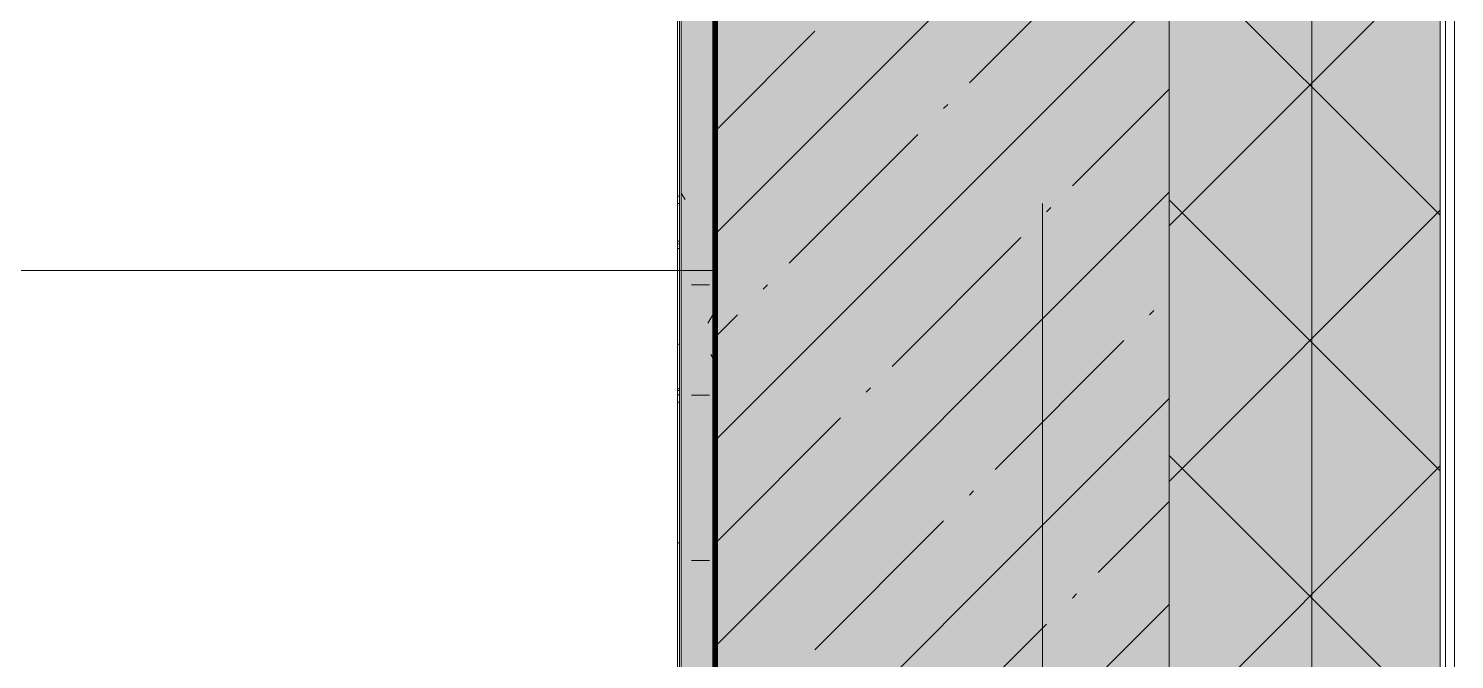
# Model space of a CAD drawing. Header units: millimetres. Extents: x -3817 to 677485, y -22715 to 103890.
# Drawn here: x 451727 to 452517, y 8814 to 9163 of the extents above; entities that cross this region are included whole.
import ezdxf

# ---------------------------------------------------------------- set-up
doc = ezdxf.new("R2010")
doc.units = ezdxf.units.MM
doc.layers.add('PDF _Геометрия', color=7, linetype='Continuous', true_color=0x1d1d1d)
doc.layers.add('PDF _Сплошная заливка', color=7, linetype='Continuous', true_color=0xffffff)

msp = doc.modelspace()

# ---------------------------------------------------------------- hatches: boundary and pattern name
at = {"layer": 'PDF _Сплошная заливка', "transparency": 33554559}
h = msp.add_hatch(color=256, dxfattribs=at)
h.paths.add_polyline_path([(452508.64, 1669), (452508.64, 9619.05), (452358.64, 9619.05), (452358.64, 1669)], flags=0)
h.paths.add_polyline_path([(452358.64, 11919.05), (452508.64, 11919.05), (452508.64, 13839), (452358.64, 13839), (452358.64, 12224.72)], flags=0)
h.paths.add_polyline_path([(452508.64, 15039), (452508.64, 23319), (452358.64, 23319), (452358.64, 15039)], flags=0)
msp.add_hatch(color=256, dxfattribs=at).paths.add_polyline_path([(452108.64, 1819), (452358.64, 1819), (452358.64, 9619.05), (452108.64, 9619.05), (452108.64, 2069)])

# ---------------------------------------------------------------- linework, layer by layer
at = {"layer": 'PDF _Геометрия', "color": 9, "lineweight": 9, "true_color": 0xc0c0c0}
for points in [[(448408.64, 2089), (448408.64, 2069), (451008.64, 2069), (451008.64, 1819), (452108.64, 1819), (452358.64, 1819), (452358.64, 9619.05), (452108.64, 9619.05), (452108.64, 9629.05), (452088.64, 9629.05), (452088.64, 2439), (451748.64, 2439), (451728.64, 2439), (451728.64, 2089)], [(452086.64, 8802.34), (452086.64, 8815.59), (452086.64, 8829.07), (452086.64, 8842.62), (452086.64, 8856.07), (452086.64, 8869.28), (452086.64, 8882.18), (452086.64, 8894.87), (452086.64, 8907.45), (452086.64, 8920.04), (452086.64, 8932.74), (452086.64, 8945.65), (452086.64, 8958.86), (452086.64, 8972.23), (452086.64, 8985.52), (452086.64, 8998.49), (452086.64, 9010.9), (452086.64, 9022.53), (452086.64, 9033.27), (452086.64, 9043.34), (452086.64, 9052.97), (452086.64, 9062.38), (452086.64, 9071.8), (452086.64, 9081.43), (452086.64, 9091.48), (452086.64, 9102.15), (452086.64, 9113.53), (452086.64, 9125.34), (452086.64, 9137.18), (452086.64, 9148.65), (452086.64, 9159.44), (452086.64, 9169.65)], [(452087.64, 9169.65), (452087.64, 9159.44), (452087.64, 9148.65), (452087.64, 9137.18), (452087.64, 9125.34), (452087.64, 9113.53), (452087.64, 9102.15), (452087.64, 9091.48), (452087.64, 9081.43), (452087.64, 9071.8), (452087.64, 9062.38), (452087.64, 9052.97), (452087.64, 9043.34), (452087.64, 9033.27), (452087.64, 9022.53), (452087.64, 9010.9), (452087.64, 8998.49), (452087.64, 8985.52), (452087.64, 8972.23), (452087.64, 8958.86), (452087.64, 8945.65), (452087.64, 8932.74), (452087.64, 8920.04), (452087.64, 8907.45), (452087.64, 8894.87), (452087.64, 8882.18), (452087.64, 8869.28), (452087.64, 8856.07), (452087.64, 8842.62), (452087.64, 8829.07), (452087.64, 8815.59), (452087.64, 8802.34)], [(452087.64, 9069.9), (452087.64, 9069.84), (452087.64, 9069.7), (452087.64, 9069.52), (452087.64, 9069.31), (452087.64, 9069.09), (452087.64, 9068.89), (452087.64, 9068.73), (452087.64, 9068.59), (452087.64, 9068.4), (452087.64, 9068.12), (452087.64, 9067.67), (452087.64, 9067.01), (452087.64, 9066.06), (452087.64, 9064.8), (452087.64, 9063.22), (452087.64, 9061.37), (452087.64, 9059.26), (452087.64, 9056.92), (452087.64, 9054.39), (452087.64, 9051.67), (452087.64, 9048.78), (452087.64, 9045.7), (452087.64, 9042.43), (452087.64, 9038.95), (452087.64, 9035.25), (452087.64, 9031.32), (452087.64, 9027.16), (452087.64, 9022.76), (452087.64, 9018.11), (452087.64, 9013.28), (452087.64, 9008.34), (452087.64, 9003.36), (452087.64, 8998.43), (452087.64, 8993.62), (452087.64, 8989.01), (452087.64, 8984.66), (452087.64, 8980.62), (452087.64, 8976.91), (452087.64, 8973.54), (452087.64, 8970.52), (452087.64, 8967.86), (452087.64, 8965.58), (452087.64, 8963.69), (452087.64, 8962.19), (452087.64, 8961.08), (452087.64, 8960.37), (452087.64, 8960.05), (452087.64, 8960.03), (452087.64, 8960.09), (452087.64, 8960.42), (452087.64, 8960.96), (452087.64, 8961.65), (452087.64, 8962.43), (452087.64, 8963.29), (452087.64, 8964.23), (452087.64, 8965.26), (452087.64, 8966.36), (452087.64, 8967.54), (452087.64, 8968.78), (452087.64, 8970.06), (452087.64, 8971.36), (452087.64, 8972.66), (452087.64, 8973.94), (452087.64, 8975.17), (452087.64, 8976.39), (452087.64, 8977.6), (452087.64, 8978.82), (452087.64, 8980.08), (452087.64, 8981.4), (452087.64, 8982.79), (452087.64, 8984.25), (452087.64, 8985.76), (452087.64, 8987.34), (452087.64, 8988.96), (452087.64, 8990.63), (452087.64, 8992.34), (452087.64, 8994.11), (452087.64, 8995.94), (452087.64, 8997.84), (452087.64, 8999.83), (452087.64, 9001.88), (452087.64, 9003.97), (452087.64, 9006.06), (452087.64, 9008.13), (452087.64, 9010.16), (452087.64, 9012.17), (452087.64, 9014.19), (452087.64, 9016.25), (452087.64, 9018.37), (452087.64, 9020.56), (452087.64, 9022.76), (452087.64, 9024.93), (452087.64, 9027.02), (452087.64, 9029.03), (452087.64, 9031.13), (452087.64, 9033.51), (452087.64, 9037.17), (452087.64, 9045.05), (452087.64, 9045.92), (452087.64, 9050.96), (452087.64, 9054.87), (452087.64, 9057.84), (452087.64, 9060.05), (452087.64, 9061.68), (452087.64, 9062.92), (452087.64, 9063.95), (452087.64, 9064.85), (452087.64, 9065.65), (452087.64, 9066.36), (452087.64, 9066.98), (452087.64, 9067.52), (452087.64, 9068), (452087.64, 9068.42), (452087.64, 9068.8), (452087.64, 9069.13), (452087.64, 9069.41), (452087.64, 9069.63), (452087.64, 9069.79), (452087.64, 9069.88), (452087.64, 9069.9), (452086.64, 9069.9), (452086.64, 9069.88), (452086.64, 9069.79), (452086.64, 9069.63), (452086.64, 9069.41), (452086.64, 9069.13), (452086.64, 9068.8), (452086.64, 9068.42), (452086.64, 9068), (452086.64, 9067.52), (452086.64, 9066.98), (452086.64, 9066.36), (452086.64, 9065.65), (452086.64, 9064.85), (452086.64, 9063.95), (452086.64, 9062.92), (452086.64, 9061.68), (452086.64, 9060.05), (452086.64, 9057.84), (452086.64, 9054.87), (452086.64, 9050.96), (452086.64, 9045.92), (452086.64, 9045.05), (452086.64, 9037.17), (452086.64, 9033.51), (452086.64, 9031.13), (452086.64, 9029.03), (452086.64, 9027.02), (452086.64, 9024.93), (452086.64, 9022.76), (452086.64, 9020.56), (452086.64, 9018.37), (452086.64, 9016.25), (452086.64, 9014.19), (452086.64, 9012.17), (452086.64, 9010.16), (452086.64, 9008.13), (452086.64, 9006.06), (452086.64, 9003.97), (452086.64, 9001.88), (452086.64, 8999.83), (452086.64, 8997.84), (452086.64, 8995.94), (452086.64, 8994.11), (452086.64, 8992.34), (452086.64, 8990.63), (452086.64, 8988.96), (452086.64, 8987.34), (452086.64, 8985.76), (452086.64, 8984.25), (452086.64, 8982.79), (452086.64, 8981.4), (452086.64, 8980.08), (452086.64, 8978.82), (452086.64, 8977.6), (452086.64, 8976.39), (452086.64, 8975.17), (452086.64, 8973.94), (452086.64, 8972.66), (452086.64, 8971.36), (452086.64, 8970.06), (452086.64, 8968.78), (452086.64, 8967.54), (452086.64, 8966.36), (452086.64, 8965.26), (452086.64, 8964.23), (452086.64, 8963.29), (452086.64, 8962.43), (452086.64, 8961.65), (452086.64, 8960.96), (452086.64, 8960.42), (452086.64, 8960.09), (452086.64, 8960.03), (452086.64, 8960.05), (452086.64, 8960.37), (452086.64, 8961.08), (452086.64, 8962.19), (452086.64, 8963.69), (452086.64, 8965.58), (452086.64, 8967.86), (452086.64, 8970.52), (452086.64, 8973.54), (452086.64, 8976.91), (452086.64, 8980.62), (452086.64, 8984.66), (452086.64, 8989.01), (452086.64, 8993.62), (452086.64, 8998.43), (452086.64, 9003.36), (452086.64, 9008.34), (452086.64, 9013.28), (452086.64, 9018.11), (452086.64, 9022.76), (452086.64, 9027.16), (452086.64, 9031.32), (452086.64, 9035.25), (452086.64, 9038.95), (452086.64, 9042.43), (452086.64, 9045.7), (452086.64, 9048.78), (452086.64, 9051.67), (452086.64, 9054.39), (452086.64, 9056.92), (452086.64, 9059.26), (452086.64, 9061.37), (452086.64, 9063.22), (452086.64, 9064.8), (452086.64, 9066.06), (452086.64, 9067.01), (452086.64, 9067.67), (452086.64, 9068.12), (452086.64, 9068.4), (452086.64, 9068.59), (452086.64, 9068.73), (452086.64, 9068.89), (452086.64, 9069.09), (452086.64, 9069.31), (452086.64, 9069.52), (452086.64, 9069.7), (452086.64, 9069.84), (452086.64, 9069.9)], [(452087.64, 9065.86), (452087.64, 9065.8), (452087.64, 9065.67), (452087.64, 9065.49), (452087.64, 9065.28), (452087.64, 9065.06), (452087.64, 9064.86), (452087.64, 9064.7), (452087.64, 9064.55), (452087.64, 9064.37), (452087.64, 9064.09), (452087.64, 9063.64), (452087.64, 9062.98), (452087.64, 9062.03), (452087.64, 9060.76), (452087.64, 9059.19), (452087.64, 9057.33), (452087.64, 9055.23), (452087.64, 9052.89), (452087.64, 9050.35), (452087.64, 9047.64), (452087.64, 9044.75), (452087.64, 9041.67), (452087.64, 9038.4), (452087.64, 9034.92), (452087.64, 9031.22), (452087.64, 9027.29), (452087.64, 9023.13), (452087.64, 9018.73), (452087.64, 9014.08), (452087.64, 9009.24), (452087.64, 9004.3), (452087.64, 8999.33), (452087.64, 8994.4), (452087.64, 8989.59), (452087.64, 8984.97), (452087.64, 8980.63), (452087.64, 8976.59), (452087.64, 8972.88), (452087.64, 8969.51), (452087.64, 8966.48), (452087.64, 8963.83), (452087.64, 8961.55), (452087.64, 8959.66), (452087.64, 8958.16), (452087.64, 8957.05), (452087.64, 8956.34), (452087.64, 8956.02), (452087.64, 8956), (452087.64, 8956.06), (452087.64, 8956.39), (452087.64, 8956.93), (452087.64, 8957.62), (452087.64, 8958.4), (452087.64, 8959.26), (452087.64, 8960.2), (452087.64, 8961.23), (452087.64, 8962.33), (452087.64, 8963.51), (452087.64, 8964.75), (452087.64, 8966.03), (452087.64, 8967.33), (452087.64, 8968.63), (452087.64, 8969.9), (452087.64, 8971.14), (452087.64, 8972.36), (452087.64, 8973.57), (452087.64, 8974.79), (452087.64, 8976.05), (452087.64, 8977.37), (452087.64, 8978.76), (452087.64, 8980.21), (452087.64, 8981.73), (452087.64, 8983.31), (452087.64, 8984.93), (452087.64, 8986.6), (452087.64, 8988.31), (452087.64, 8990.07), (452087.64, 8991.91), (452087.64, 8993.81), (452087.64, 8995.8), (452087.64, 8997.85), (452087.64, 8999.93), (452087.64, 9002.03), (452087.64, 9004.09), (452087.64, 9006.12), (452087.64, 9008.14), (452087.64, 9010.16), (452087.64, 9012.22), (452087.64, 9014.34), (452087.64, 9016.52), (452087.64, 9018.73), (452087.64, 9020.9), (452087.64, 9022.99), (452087.64, 9025), (452087.64, 9027.1), (452087.64, 9029.48), (452087.64, 9033.14), (452087.64, 9041.02), (452087.64, 9041.89), (452087.64, 9046.93), (452087.64, 9050.84), (452087.64, 9053.81), (452087.64, 9056.02), (452087.64, 9057.65), (452087.64, 9058.89), (452087.64, 9059.92), (452087.64, 9060.82), (452087.64, 9061.62), (452087.64, 9062.32), (452087.64, 9062.94), (452087.64, 9063.49), (452087.64, 9063.97), (452087.64, 9064.39), (452087.64, 9064.77), (452087.64, 9065.1), (452087.64, 9065.38), (452087.64, 9065.6), (452087.64, 9065.76), (452087.64, 9065.85), (452087.64, 9065.87), (452086.64, 9065.87), (452086.64, 9065.85), (452086.64, 9065.76), (452086.64, 9065.6), (452086.64, 9065.38), (452086.64, 9065.1), (452086.64, 9064.77), (452086.64, 9064.39), (452086.64, 9063.97), (452086.64, 9063.49), (452086.64, 9062.94), (452086.64, 9062.32), (452086.64, 9061.62), (452086.64, 9060.82), (452086.64, 9059.92), (452086.64, 9058.89), (452086.64, 9057.65), (452086.64, 9056.02), (452086.64, 9053.81), (452086.64, 9050.84), (452086.64, 9046.93), (452086.64, 9041.89), (452086.64, 9041.02), (452086.64, 9033.14), (452086.64, 9029.48), (452086.64, 9027.1), (452086.64, 9025), (452086.64, 9022.99), (452086.64, 9020.9), (452086.64, 9018.73), (452086.64, 9016.52), (452086.64, 9014.34), (452086.64, 9012.22), (452086.64, 9010.16), (452086.64, 9008.14), (452086.64, 9006.12), (452086.64, 9004.09), (452086.64, 9002.03), (452086.64, 8999.93), (452086.64, 8997.85), (452086.64, 8995.8), (452086.64, 8993.81), (452086.64, 8991.91), (452086.64, 8990.07), (452086.64, 8988.31), (452086.64, 8986.6), (452086.64, 8984.93), (452086.64, 8983.31), (452086.64, 8981.73), (452086.64, 8980.21), (452086.64, 8978.76), (452086.64, 8977.37), (452086.64, 8976.05), (452086.64, 8974.79), (452086.64, 8973.57), (452086.64, 8972.36), (452086.64, 8971.14), (452086.64, 8969.9), (452086.64, 8968.63), (452086.64, 8967.33), (452086.64, 8966.03), (452086.64, 8964.75), (452086.64, 8963.51), (452086.64, 8962.33), (452086.64, 8961.23), (452086.64, 8960.2), (452086.64, 8959.26), (452086.64, 8958.4), (452086.64, 8957.62), (452086.64, 8956.93), (452086.64, 8956.39), (452086.64, 8956.06), (452086.64, 8956), (452086.64, 8956.02), (452086.64, 8956.34), (452086.64, 8957.05), (452086.64, 8958.16), (452086.64, 8959.66), (452086.64, 8961.55), (452086.64, 8963.83), (452086.64, 8966.48), (452086.64, 8969.51), (452086.64, 8972.88), (452086.64, 8976.59), (452086.64, 8980.63), (452086.64, 8984.97), (452086.64, 8989.59), (452086.64, 8994.4), (452086.64, 8999.33), (452086.64, 9004.3), (452086.64, 9009.24), (452086.64, 9014.08), (452086.64, 9018.73), (452086.64, 9023.13), (452086.64, 9027.29), (452086.64, 9031.22), (452086.64, 9034.92), (452086.64, 9038.4), (452086.64, 9041.67), (452086.64, 9044.75), (452086.64, 9047.64), (452086.64, 9050.35), (452086.64, 9052.89), (452086.64, 9055.23), (452086.64, 9057.33), (452086.64, 9059.19), (452086.64, 9060.76), (452086.64, 9062.03), (452086.64, 9062.98), (452086.64, 9063.64), (452086.64, 9064.09), (452086.64, 9064.37), (452086.64, 9064.55), (452086.64, 9064.7), (452086.64, 9064.86), (452086.64, 9065.06), (452086.64, 9065.28), (452086.64, 9065.49), (452086.64, 9065.67), (452086.64, 9065.8), (452086.64, 9065.86)], [(452086.64, 9045.05), (452087.64, 9045.05)], [(452087.64, 9041.02), (452086.64, 9041.02)], [(452087.64, 8988.12), (452087.64, 8988.06), (452087.64, 8987.93), (452087.64, 8987.74), (452087.64, 8987.53), (452087.64, 8987.32), (452087.64, 8987.11), (452087.64, 8986.95), (452087.64, 8986.81), (452087.64, 8986.62), (452087.64, 8986.34), (452087.64, 8985.9), (452087.64, 8985.23), (452087.64, 8984.28), (452087.64, 8983.02), (452087.64, 8981.44), (452087.64, 8979.59), (452087.64, 8977.48), (452087.64, 8975.14), (452087.64, 8972.61), (452087.64, 8969.89), (452087.64, 8967), (452087.64, 8963.93), (452087.64, 8960.65), (452087.64, 8957.17), (452087.64, 8953.47), (452087.64, 8949.55), (452087.64, 8945.39), (452087.64, 8940.98), (452087.64, 8936.33), (452087.64, 8931.5), (452087.64, 8926.56), (452087.64, 8921.58), (452087.64, 8916.65), (452087.64, 8911.84), (452087.64, 8907.23), (452087.64, 8902.88), (452087.64, 8898.84), (452087.64, 8895.13), (452087.64, 8891.76), (452087.64, 8888.74), (452087.64, 8886.08), (452087.64, 8883.8), (452087.64, 8881.91), (452087.64, 8880.41), (452087.64, 8879.3), (452087.64, 8878.59), (452087.64, 8878.27), (452087.64, 8878.25), (452087.64, 8878.31), (452087.64, 8878.64), (452087.64, 8879.18), (452087.64, 8879.87), (452087.64, 8880.65), (452087.64, 8881.51), (452087.64, 8882.46), (452087.64, 8883.48), (452087.64, 8884.59), (452087.64, 8885.77), (452087.64, 8887.01), (452087.64, 8888.29), (452087.64, 8889.58), (452087.64, 8890.88), (452087.64, 8892.16), (452087.64, 8893.4), (452087.64, 8894.61), (452087.64, 8895.82), (452087.64, 8897.04), (452087.64, 8898.3), (452087.64, 8899.62), (452087.64, 8901.01), (452087.64, 8902.47), (452087.64, 8903.99), (452087.64, 8905.56), (452087.64, 8907.18), (452087.64, 8908.85), (452087.64, 8910.56), (452087.64, 8912.33), (452087.64, 8914.16), (452087.64, 8916.06), (452087.64, 8918.05), (452087.64, 8920.1), (452087.64, 8922.19), (452087.64, 8924.28), (452087.64, 8926.35), (452087.64, 8928.38), (452087.64, 8930.39), (452087.64, 8932.41), (452087.64, 8934.47), (452087.64, 8936.59), (452087.64, 8938.78), (452087.64, 8940.98), (452087.64, 8943.15), (452087.64, 8945.24), (452087.64, 8947.25), (452087.64, 8949.35), (452087.64, 8951.73), (452087.64, 8955.39), (452087.64, 8963.27), (452087.64, 8964.14), (452087.64, 8969.18), (452087.64, 8973.09), (452087.64, 8976.06), (452087.64, 8978.27), (452087.64, 8979.9), (452087.64, 8981.14), (452087.64, 8982.17), (452087.64, 8983.08), (452087.64, 8983.87), (452087.64, 8984.58), (452087.64, 8985.2), (452087.64, 8985.74), (452087.64, 8986.22), (452087.64, 8986.64), (452087.64, 8987.02), (452087.64, 8987.35), (452087.64, 8987.63), (452087.64, 8987.85), (452087.64, 8988.01), (452087.64, 8988.1), (452087.64, 8988.12), (452086.64, 8988.12), (452086.64, 8988.1), (452086.64, 8988.01), (452086.64, 8987.85), (452086.64, 8987.63), (452086.64, 8987.35), (452086.64, 8987.02), (452086.64, 8986.64), (452086.64, 8986.22), (452086.64, 8985.74), (452086.64, 8985.2), (452086.64, 8984.58), (452086.64, 8983.87), (452086.64, 8983.08), (452086.64, 8982.17), (452086.64, 8981.14), (452086.64, 8979.9), (452086.64, 8978.27), (452086.64, 8976.06), (452086.64, 8973.09), (452086.64, 8969.18), (452086.64, 8964.14), (452086.64, 8963.27), (452086.64, 8955.39), (452086.64, 8951.73), (452086.64, 8949.35), (452086.64, 8947.25), (452086.64, 8945.24), (452086.64, 8943.15), (452086.64, 8940.98), (452086.64, 8938.78), (452086.64, 8936.59), (452086.64, 8934.47), (452086.64, 8932.41), (452086.64, 8930.39), (452086.64, 8928.38), (452086.64, 8926.35), (452086.64, 8924.28), (452086.64, 8922.19), (452086.64, 8920.1), (452086.64, 8918.05), (452086.64, 8916.06), (452086.64, 8914.16), (452086.64, 8912.33), (452086.64, 8910.56), (452086.64, 8908.85), (452086.64, 8907.18), (452086.64, 8905.56), (452086.64, 8903.99), (452086.64, 8902.47), (452086.64, 8901.01), (452086.64, 8899.62), (452086.64, 8898.3), (452086.64, 8897.04), (452086.64, 8895.82), (452086.64, 8894.61), (452086.64, 8893.4), (452086.64, 8892.16), (452086.64, 8890.88), (452086.64, 8889.58), (452086.64, 8888.29), (452086.64, 8887.01), (452086.64, 8885.77), (452086.64, 8884.59), (452086.64, 8883.48), (452086.64, 8882.46), (452086.64, 8881.51), (452086.64, 8880.65), (452086.64, 8879.87), (452086.64, 8879.18), (452086.64, 8878.64), (452086.64, 8878.31), (452086.64, 8878.25), (452086.64, 8878.27), (452086.64, 8878.59), (452086.64, 8879.3), (452086.64, 8880.41), (452086.64, 8881.91), (452086.64, 8883.8), (452086.64, 8886.08), (452086.64, 8888.74), (452086.64, 8891.76), (452086.64, 8895.13), (452086.64, 8898.84), (452086.64, 8902.88), (452086.64, 8907.23), (452086.64, 8911.84), (452086.64, 8916.65), (452086.64, 8921.58), (452086.64, 8926.56), (452086.64, 8931.5), (452086.64, 8936.33), (452086.64, 8940.98), (452086.64, 8945.39), (452086.64, 8949.55), (452086.64, 8953.47), (452086.64, 8957.17), (452086.64, 8960.65), (452086.64, 8963.93), (452086.64, 8967), (452086.64, 8969.89), (452086.64, 8972.61), (452086.64, 8975.14), (452086.64, 8977.48), (452086.64, 8979.59), (452086.64, 8981.44), (452086.64, 8983.02), (452086.64, 8984.28), (452086.64, 8985.23), (452086.64, 8985.9), (452086.64, 8986.34), (452086.64, 8986.62), (452086.64, 8986.81), (452086.64, 8986.95), (452086.64, 8987.11), (452086.64, 8987.32), (452086.64, 8987.53), (452086.64, 8987.74), (452086.64, 8987.93), (452086.64, 8988.06), (452086.64, 8988.12)], [(452087.64, 8987.24), (452087.64, 8987.18), (452087.64, 8987.05), (452087.64, 8986.86), (452087.64, 8986.65), (452087.64, 8986.43), (452087.64, 8986.23), (452087.64, 8986.07), (452087.64, 8985.93), (452087.64, 8985.74), (452087.64, 8985.46), (452087.64, 8985.01), (452087.64, 8984.35), (452087.64, 8983.4), (452087.64, 8982.14), (452087.64, 8980.56), (452087.64, 8978.71), (452087.64, 8976.6), (452087.64, 8974.26), (452087.64, 8971.73), (452087.64, 8969.01), (452087.64, 8966.12), (452087.64, 8963.04), (452087.64, 8959.77), (452087.64, 8956.29), (452087.64, 8952.59), (452087.64, 8948.67), (452087.64, 8944.51), (452087.64, 8940.1), (452087.64, 8935.45), (452087.64, 8930.62), (452087.64, 8925.68), (452087.64, 8920.7), (452087.64, 8915.77), (452087.64, 8910.96), (452087.64, 8906.35), (452087.64, 8902), (452087.64, 8897.96), (452087.64, 8894.25), (452087.64, 8890.88), (452087.64, 8887.86), (452087.64, 8885.2), (452087.64, 8882.92), (452087.64, 8881.03), (452087.64, 8879.53), (452087.64, 8878.42), (452087.64, 8877.71), (452087.64, 8877.39), (452087.64, 8877.37), (452087.64, 8877.43), (452087.64, 8877.76), (452087.64, 8878.3), (452087.64, 8878.99), (452087.64, 8879.77), (452087.64, 8880.63), (452087.64, 8881.57), (452087.64, 8882.6), (452087.64, 8883.71), (452087.64, 8884.88), (452087.64, 8886.12), (452087.64, 8887.4), (452087.64, 8888.7), (452087.64, 8890), (452087.64, 8891.28), (452087.64, 8892.52), (452087.64, 8893.73), (452087.64, 8894.94), (452087.64, 8896.16), (452087.64, 8897.42), (452087.64, 8898.74), (452087.64, 8900.13), (452087.64, 8901.59), (452087.64, 8903.11), (452087.64, 8904.68), (452087.64, 8906.3), (452087.64, 8907.97), (452087.64, 8909.68), (452087.64, 8911.45), (452087.64, 8913.28), (452087.64, 8915.18), (452087.64, 8917.17), (452087.64, 8919.22), (452087.64, 8921.31), (452087.64, 8923.4), (452087.64, 8925.47), (452087.64, 8927.5), (452087.64, 8929.51), (452087.64, 8931.53), (452087.64, 8933.59), (452087.64, 8935.71), (452087.64, 8937.9), (452087.64, 8940.1), (452087.64, 8942.27), (452087.64, 8944.36), (452087.64, 8946.37), (452087.64, 8948.47), (452087.64, 8950.85), (452087.64, 8954.51), (452087.64, 8962.39), (452086.64, 8962.39), (452086.64, 8954.51), (452086.64, 8950.85), (452086.64, 8948.47), (452086.64, 8946.37), (452086.64, 8944.36), (452086.64, 8942.27), (452086.64, 8940.1), (452086.64, 8937.9), (452086.64, 8935.71), (452086.64, 8933.59), (452086.64, 8931.53), (452086.64, 8929.51), (452086.64, 8927.5), (452086.64, 8925.47), (452086.64, 8923.4), (452086.64, 8921.31), (452086.64, 8919.22), (452086.64, 8917.17), (452086.64, 8915.18), (452086.64, 8913.28), (452086.64, 8911.45), (452086.64, 8909.68), (452086.64, 8907.97), (452086.64, 8906.3), (452086.64, 8904.68), (452086.64, 8903.11), (452086.64, 8901.59), (452086.64, 8900.13), (452086.64, 8898.74), (452086.64, 8897.42), (452086.64, 8896.16), (452086.64, 8894.94), (452086.64, 8893.73), (452086.64, 8892.52), (452086.64, 8891.28), (452086.64, 8890), (452086.64, 8888.7), (452086.64, 8887.4), (452086.64, 8886.12), (452086.64, 8884.88), (452086.64, 8883.71), (452086.64, 8882.6), (452086.64, 8881.57), (452086.64, 8880.63), (452086.64, 8879.77), (452086.64, 8878.99), (452086.64, 8878.3), (452086.64, 8877.76), (452086.64, 8877.43), (452086.64, 8877.37), (452086.64, 8877.39), (452086.64, 8877.71), (452086.64, 8878.42), (452086.64, 8879.53), (452086.64, 8881.03), (452086.64, 8882.92), (452086.64, 8885.2), (452086.64, 8887.86), (452086.64, 8890.88), (452086.64, 8894.25), (452086.64, 8897.96), (452086.64, 8902), (452086.64, 8906.35), (452086.64, 8910.96), (452086.64, 8915.77), (452086.64, 8920.7), (452086.64, 8925.68), (452086.64, 8930.62), (452086.64, 8935.45), (452086.64, 8940.1), (452086.64, 8944.51), (452086.64, 8948.67), (452086.64, 8952.59), (452086.64, 8956.29), (452086.64, 8959.77), (452086.64, 8963.04), (452086.64, 8966.12), (452086.64, 8969.01), (452086.64, 8971.73), (452086.64, 8974.26), (452086.64, 8976.6), (452086.64, 8978.71), (452086.64, 8980.56), (452086.64, 8982.14), (452086.64, 8983.4), (452086.64, 8984.35), (452086.64, 8985.01), (452086.64, 8985.46), (452086.64, 8985.74), (452086.64, 8985.93), (452086.64, 8986.07), (452086.64, 8986.23), (452086.64, 8986.43), (452086.64, 8986.65), (452086.64, 8986.86), (452086.64, 8987.05), (452086.64, 8987.18), (452086.64, 8987.24)], [(452086.64, 8987.24), (452086.64, 8987.22), (452086.64, 8987.13), (452086.64, 8986.97), (452086.64, 8986.75), (452086.64, 8986.47), (452086.64, 8986.14), (452086.64, 8985.76), (452086.64, 8985.34), (452086.64, 8984.86), (452086.64, 8984.32), (452086.64, 8983.7), (452086.64, 8982.99), (452086.64, 8982.19), (452086.64, 8981.29), (452086.64, 8980.26), (452086.64, 8979.02), (452086.64, 8977.39), (452086.64, 8975.18), (452086.64, 8972.21), (452086.64, 8968.3), (452086.64, 8963.26)], [(452087.64, 8963.26), (452087.64, 8968.3), (452087.64, 8972.21), (452087.64, 8975.18), (452087.64, 8977.39), (452087.64, 8979.02), (452087.64, 8980.26), (452087.64, 8981.29), (452087.64, 8982.19), (452087.64, 8982.99), (452087.64, 8983.7), (452087.64, 8984.32), (452087.64, 8984.86), (452087.64, 8985.34), (452087.64, 8985.76), (452087.64, 8986.14), (452087.64, 8986.47), (452087.64, 8986.75), (452087.64, 8986.97), (452087.64, 8987.13), (452087.64, 8987.22), (452087.64, 8987.24)], [(452087.64, 8963.27), (452086.64, 8963.27)], [(452086.64, 8960.03), (452087.64, 8960.03)], [(452086.64, 8956), (452087.64, 8956)], [(452086.64, 8878.25), (452087.64, 8878.25)]]:
    msp.add_lwpolyline(points, dxfattribs=at)
at = {"layer": 'PDF _Геометрия', "color": 171, "lineweight": 70, "true_color": 0x8080ff}
msp.add_lwpolyline([(452107.64, 2089.5), (452107.64, 9629.05), (452106.64, 9629.05), (452106.64, 2089.5)], close=True, dxfattribs=at)
at = {"layer": 'PDF _Геометрия', "color": 9, "lineweight": 9, "true_color": 0xc0c0c0}
for points in [[(452108.64, 2089.5), (452108.64, 9629.05), (452107.64, 9629.05), (452107.64, 2089.5)], [(452358.64, 9619.05), (452358.64, 1819), (451008.64, 1819), (451008.64, 1661), (452358.64, 1661), (452511.64, 1661), (452516.64, 1661), (452516.64, 9619.05)], [(452086.64, 9068.37), (452086.64, 9068.31), (452086.64, 9068.17), (452086.64, 9067.99), (452086.64, 9067.78), (452086.64, 9067.56), (452086.64, 9067.36), (452086.64, 9067.2), (452086.64, 9067.06), (452086.64, 9066.87), (452086.64, 9066.59), (452086.64, 9066.14), (452086.64, 9065.48), (452086.64, 9064.53), (452086.64, 9063.27), (452086.64, 9061.69), (452086.64, 9059.84), (452086.64, 9057.73), (452086.64, 9055.39), (452086.64, 9052.86), (452086.64, 9050.14), (452086.64, 9047.25), (452086.64, 9044.17), (452086.64, 9040.9), (452086.64, 9037.42), (452086.64, 9033.72), (452086.64, 9029.8), (452086.64, 9025.64), (452086.64, 9021.23), (452086.64, 9016.58), (452086.64, 9011.75), (452086.64, 9006.81), (452086.64, 9001.83), (452086.64, 8996.9), (452086.64, 8992.09), (452086.64, 8987.48), (452086.64, 8983.13), (452086.64, 8979.09), (452086.64, 8975.38), (452086.64, 8972.01), (452086.64, 8968.99), (452086.64, 8966.33), (452086.64, 8964.05), (452086.64, 8962.16), (452086.64, 8960.66), (452086.64, 8959.55), (452086.64, 8958.84), (452086.64, 8958.52), (452086.64, 8958.5), (452086.64, 8958.56), (452086.64, 8958.89), (452086.64, 8959.43), (452086.64, 8960.12), (452086.64, 8960.9), (452086.64, 8961.76), (452086.64, 8962.7), (452086.64, 8963.73), (452086.64, 8964.83), (452086.64, 8966.01), (452086.64, 8967.25), (452086.64, 8968.53), (452086.64, 8969.83), (452086.64, 8971.13), (452086.64, 8972.41), (452086.64, 8973.65), (452086.64, 8974.86), (452086.64, 8976.07), (452086.64, 8977.29), (452086.64, 8978.55), (452086.64, 8979.87), (452086.64, 8981.26), (452086.64, 8982.72), (452086.64, 8984.24), (452086.64, 8985.81), (452086.64, 8987.43), (452086.64, 8989.1), (452086.64, 8990.81), (452086.64, 8992.58), (452086.64, 8994.41), (452086.64, 8996.31), (452086.64, 8998.3), (452086.64, 9000.35), (452086.64, 9002.44), (452086.64, 9004.53), (452086.64, 9006.6), (452086.64, 9008.63), (452086.64, 9010.64), (452086.64, 9012.66), (452086.64, 9014.72), (452086.64, 9016.84), (452086.64, 9019.03), (452086.64, 9021.23), (452086.64, 9023.4), (452086.64, 9025.49), (452086.64, 9027.5), (452086.64, 9029.6), (452086.64, 9031.98), (452086.64, 9035.64), (452086.64, 9043.52), (452086.64, 9035.64), (452086.64, 9031.98), (452086.64, 9029.6), (452086.64, 9027.5), (452086.64, 9025.49), (452086.64, 9023.4), (452086.64, 9021.23), (452086.64, 9019.03), (452086.64, 9016.84), (452086.64, 9014.72), (452086.64, 9012.66), (452086.64, 9010.64), (452086.64, 9008.63), (452086.64, 9006.6), (452086.64, 9004.53), (452086.64, 9002.44), (452086.64, 9000.35), (452086.64, 8998.3), (452086.64, 8996.31), (452086.64, 8994.41), (452086.64, 8992.58), (452086.64, 8990.81), (452086.64, 8989.1), (452086.64, 8987.43), (452086.64, 8985.81), (452086.64, 8984.24), (452086.64, 8982.72), (452086.64, 8981.26), (452086.64, 8979.87), (452086.64, 8978.55), (452086.64, 8977.29), (452086.64, 8976.07), (452086.64, 8974.86), (452086.64, 8973.65), (452086.64, 8972.41), (452086.64, 8971.13), (452086.64, 8969.83), (452086.64, 8968.53), (452086.64, 8967.25), (452086.64, 8966.01), (452086.64, 8964.83), (452086.64, 8963.73), (452086.64, 8962.7), (452086.64, 8961.76), (452086.64, 8960.9), (452086.64, 8960.12), (452086.64, 8959.43), (452086.64, 8958.89), (452086.64, 8958.56), (452086.64, 8958.5), (452086.64, 8958.52), (452086.64, 8958.84), (452086.64, 8959.55), (452086.64, 8960.66), (452086.64, 8962.16), (452086.64, 8964.05), (452086.64, 8966.33), (452086.64, 8968.99), (452086.64, 8972.01), (452086.64, 8975.38), (452086.64, 8979.09), (452086.64, 8983.13), (452086.64, 8987.48), (452086.64, 8992.09), (452086.64, 8996.9), (452086.64, 9001.83), (452086.64, 9006.81), (452086.64, 9011.75), (452086.64, 9016.58), (452086.64, 9021.23), (452086.64, 9025.64), (452086.64, 9029.8), (452086.64, 9033.72), (452086.64, 9037.42), (452086.64, 9040.9), (452086.64, 9044.17), (452086.64, 9047.25), (452086.64, 9050.14), (452086.64, 9052.86), (452086.64, 9055.39), (452086.64, 9057.73), (452086.64, 9059.84), (452086.64, 9061.69), (452086.64, 9063.27), (452086.64, 9064.53), (452086.64, 9065.48), (452086.64, 9066.14), (452086.64, 9066.59), (452086.64, 9066.87), (452086.64, 9067.06), (452086.64, 9067.2), (452086.64, 9067.36), (452086.64, 9067.56), (452086.64, 9067.78), (452086.64, 9067.99), (452086.64, 9068.17), (452086.64, 9068.31)], [(452086.64, 9044.39), (452086.64, 9049.43), (452086.64, 9053.34), (452086.64, 9056.31), (452086.64, 9058.52), (452086.64, 9060.15), (452086.64, 9061.39), (452086.64, 9062.42), (452086.64, 9063.32), (452086.64, 9064.12), (452086.64, 9064.83), (452086.64, 9065.45), (452086.64, 9065.99), (452086.64, 9066.47), (452086.64, 9066.89), (452086.64, 9067.27), (452086.64, 9067.6), (452086.64, 9067.88), (452086.64, 9068.1), (452086.64, 9068.26), (452086.64, 9068.35), (452086.64, 9068.37), (452086.64, 9068.35), (452086.64, 9068.26), (452086.64, 9068.1), (452086.64, 9067.88), (452086.64, 9067.6), (452086.64, 9067.27), (452086.64, 9066.89), (452086.64, 9066.47), (452086.64, 9065.99), (452086.64, 9065.45), (452086.64, 9064.83), (452086.64, 9064.12), (452086.64, 9063.32), (452086.64, 9062.42), (452086.64, 9061.39), (452086.64, 9060.15), (452086.64, 9058.52), (452086.64, 9056.31), (452086.64, 9053.34), (452086.64, 9049.43)], [(452087.64, 9068.37), (452087.64, 9068.35), (452087.64, 9068.26), (452087.64, 9068.1), (452087.64, 9067.88), (452087.64, 9067.6), (452087.64, 9067.27), (452087.64, 9066.89), (452087.64, 9066.47), (452087.64, 9065.99), (452087.64, 9065.45), (452087.64, 9064.83), (452087.64, 9064.12), (452087.64, 9063.32), (452087.64, 9062.42), (452087.64, 9061.39), (452087.64, 9060.15), (452087.64, 9058.52), (452087.64, 9056.31), (452087.64, 9053.34), (452087.64, 9049.43), (452087.64, 9044.39), (452087.64, 9049.43), (452087.64, 9053.34), (452087.64, 9056.31), (452087.64, 9058.52), (452087.64, 9060.15), (452087.64, 9061.39), (452087.64, 9062.42), (452087.64, 9063.32), (452087.64, 9064.12), (452087.64, 9064.83), (452087.64, 9065.45), (452087.64, 9065.99), (452087.64, 9066.47), (452087.64, 9066.89), (452087.64, 9067.27), (452087.64, 9067.6), (452087.64, 9067.88), (452087.64, 9068.1), (452087.64, 9068.26), (452087.64, 9068.35)], [(452087.64, 9043.52), (452087.64, 9035.64), (452087.64, 9031.98), (452087.64, 9029.6), (452087.64, 9027.5), (452087.64, 9025.49), (452087.64, 9023.4), (452087.64, 9021.23), (452087.64, 9019.03), (452087.64, 9016.84), (452087.64, 9014.72), (452087.64, 9012.66), (452087.64, 9010.64), (452087.64, 9008.63), (452087.64, 9006.6), (452087.64, 9004.53), (452087.64, 9002.44), (452087.64, 9000.35), (452087.64, 8998.3), (452087.64, 8996.31), (452087.64, 8994.41), (452087.64, 8992.58), (452087.64, 8990.81), (452087.64, 8989.1), (452087.64, 8987.43), (452087.64, 8985.81), (452087.64, 8984.24), (452087.64, 8982.72), (452087.64, 8981.26), (452087.64, 8979.87), (452087.64, 8978.55), (452087.64, 8977.29), (452087.64, 8976.07), (452087.64, 8974.86), (452087.64, 8973.65), (452087.64, 8972.41), (452087.64, 8971.13), (452087.64, 8969.83), (452087.64, 8968.53), (452087.64, 8967.25), (452087.64, 8966.01), (452087.64, 8964.83), (452087.64, 8963.73), (452087.64, 8962.7), (452087.64, 8961.76), (452087.64, 8960.9), (452087.64, 8960.12), (452087.64, 8959.43), (452087.64, 8958.89), (452087.64, 8958.56), (452087.64, 8958.5), (452087.64, 8958.52), (452087.64, 8958.84), (452087.64, 8959.55), (452087.64, 8960.66), (452087.64, 8962.16), (452087.64, 8964.05), (452087.64, 8966.33), (452087.64, 8968.99), (452087.64, 8972.01), (452087.64, 8975.38), (452087.64, 8979.09), (452087.64, 8983.13), (452087.64, 8987.48), (452087.64, 8992.09), (452087.64, 8996.9), (452087.64, 9001.83), (452087.64, 9006.81), (452087.64, 9011.75), (452087.64, 9016.58), (452087.64, 9021.23), (452087.64, 9025.64), (452087.64, 9029.8), (452087.64, 9033.72), (452087.64, 9037.42), (452087.64, 9040.9), (452087.64, 9044.17), (452087.64, 9047.25), (452087.64, 9050.14), (452087.64, 9052.86), (452087.64, 9055.39), (452087.64, 9057.73), (452087.64, 9059.84), (452087.64, 9061.69), (452087.64, 9063.27), (452087.64, 9064.53), (452087.64, 9065.48), (452087.64, 9066.14), (452087.64, 9066.59), (452087.64, 9066.87), (452087.64, 9067.06), (452087.64, 9067.2), (452087.64, 9067.36), (452087.64, 9067.56), (452087.64, 9067.78), (452087.64, 9067.99), (452087.64, 9068.17), (452087.64, 9068.31), (452087.64, 9068.37), (452087.64, 9068.31), (452087.64, 9068.17), (452087.64, 9067.99), (452087.64, 9067.78), (452087.64, 9067.56), (452087.64, 9067.36), (452087.64, 9067.2), (452087.64, 9067.06), (452087.64, 9066.87), (452087.64, 9066.59), (452087.64, 9066.14), (452087.64, 9065.48), (452087.64, 9064.53), (452087.64, 9063.27), (452087.64, 9061.69), (452087.64, 9059.84), (452087.64, 9057.73), (452087.64, 9055.39), (452087.64, 9052.86), (452087.64, 9050.14), (452087.64, 9047.25), (452087.64, 9044.17), (452087.64, 9040.9), (452087.64, 9037.42), (452087.64, 9033.72), (452087.64, 9029.8), (452087.64, 9025.64), (452087.64, 9021.23), (452087.64, 9016.58), (452087.64, 9011.75), (452087.64, 9006.81), (452087.64, 9001.83), (452087.64, 8996.9), (452087.64, 8992.09), (452087.64, 8987.48), (452087.64, 8983.13), (452087.64, 8979.09), (452087.64, 8975.38), (452087.64, 8972.01), (452087.64, 8968.99), (452087.64, 8966.33), (452087.64, 8964.05), (452087.64, 8962.16), (452087.64, 8960.66), (452087.64, 8959.55), (452087.64, 8958.84), (452087.64, 8958.52), (452087.64, 8958.5), (452087.64, 8958.56), (452087.64, 8958.89), (452087.64, 8959.43), (452087.64, 8960.12), (452087.64, 8960.9), (452087.64, 8961.76), (452087.64, 8962.7), (452087.64, 8963.73), (452087.64, 8964.83), (452087.64, 8966.01), (452087.64, 8967.25), (452087.64, 8968.53), (452087.64, 8969.83), (452087.64, 8971.13), (452087.64, 8972.41), (452087.64, 8973.65), (452087.64, 8974.86), (452087.64, 8976.07), (452087.64, 8977.29), (452087.64, 8978.55), (452087.64, 8979.87), (452087.64, 8981.26), (452087.64, 8982.72), (452087.64, 8984.24), (452087.64, 8985.81), (452087.64, 8987.43), (452087.64, 8989.1), (452087.64, 8990.81), (452087.64, 8992.58), (452087.64, 8994.41), (452087.64, 8996.31), (452087.64, 8998.3), (452087.64, 9000.35), (452087.64, 9002.44), (452087.64, 9004.53), (452087.64, 9006.6), (452087.64, 9008.63), (452087.64, 9010.64), (452087.64, 9012.66), (452087.64, 9014.72), (452087.64, 9016.84), (452087.64, 9019.03), (452087.64, 9021.23), (452087.64, 9023.4), (452087.64, 9025.49), (452087.64, 9027.5), (452087.64, 9029.6), (452087.64, 9031.98), (452087.64, 9035.64)], [(452087.64, 9043.52), (452086.64, 9043.52)]]:
    msp.add_lwpolyline(points, close=True, dxfattribs=at)
at = {"layer": 'PDF _Геометрия', "color": 7, "lineweight": 9}
for points in [[(452511.64, 9619.05), (452511.64, 1666), (452508.64, 1666), (452358.64, 1666), (451008.64, 1666)], [(452508.64, 9619.05), (452508.64, 1669), (452358.64, 1669), (451008.64, 1669)], [(451008.64, 1740), (452437.64, 1740), (452437.64, 9619.05)], [(452108.64, 2089), (452108.64, 9619.05), (452108.64, 2440)], [(452107.14, 9028.76), (451695.64, 9028.76)]]:
    msp.add_lwpolyline(points, dxfattribs=at)
at = {"layer": 'PDF _Геометрия', "lineweight": 9}
for points in [[(452108.64, 9050.17), (452358.64, 9300.17)], [(452248.11, 9132.62), (452319.39, 9203.9)], [(452508.64, 9059.39), (452358.64, 9209.39)], [(452358.64, 9053.59), (452508.64, 9203.59)], [(452108.64, 8936.13), (452358.64, 9186.13)], [(452108.64, 9107.2), (452162.57, 9161.13)], [(452305.13, 9075.59), (452358.64, 9129.1)], [(452233.85, 9118.36), (452236.22, 9120.73)], [(452148.31, 9032.83), (452219.59, 9104.11)], [(452108.64, 8822.08), (452358.64, 9072.08)], [(452290.87, 9061.34), (452293.24, 9063.71)], [(452508.64, 8917.97), (452358.64, 9067.97)], [(452358.64, 8912.17), (452508.64, 9062.17)], [(452205.34, 8975.8), (452276.62, 9047.08)], [(452134.06, 9018.57), (452136.43, 9020.94)], [(452347.9, 9004.31), (452350.27, 9006.68)], [(452108.64, 8993.15), (452119.8, 9004.31)], [(452262.36, 8918.78), (452333.64, 8990.06)], [(452191.08, 8961.54), (452193.45, 8963.92)], [(452108.64, 8708.03), (452358.64, 8958.03)], [(452108.64, 8879.1), (452176.82, 8947.29)], [(452508.64, 8776.55), (452358.64, 8926.55)], [(452358.64, 8770.75), (452508.64, 8920.75)], [(452248.11, 8904.52), (452250.48, 8906.89)], [(452319.39, 8861.75), (452358.64, 8901)], [(452162.57, 8818.98), (452233.85, 8890.26)], [(452305.13, 8847.5), (452307.5, 8849.87)], [(452108.64, 8593.98), (452358.64, 8843.98)], [(452219.59, 8761.96), (452290.87, 8833.24)]]:
    msp.add_lwpolyline(points, dxfattribs=at)
at = {"layer": 'PDF _Геометрия', "color": 253, "lineweight": 9, "true_color": 0x9b9b9b}
for points in [[(452090.73, 9068.06), (452088.64, 9071.69)], [(452094.24, 9020.84), (452104.3, 9020.84)], [(452108.48, 9008.44), (452103.45, 8999.73)], [(452108.64, 8976.09), (452105.03, 8982.34)], [(452094.24, 8959.88), (452104.3, 8959.88)], [(452094.24, 8868.44), (452104.3, 8868.44)]]:
    msp.add_lwpolyline(points, dxfattribs=at)
at = {"layer": 'PDF _Геометрия', "color": 253, "lineweight": 9, "true_color": 0xaaaaaa}
msp.add_lwpolyline([(452288.64, 8430.92), (452288.64, 9065.92)], dxfattribs=at)
at = {"layer": 'PDF _Сплошная заливка', "lineweight": 35, "transparency": 33554559}
msp.add_solid([(452108.64, 2089), (452108.64, 9629.05), (452088.64, 2089), (452088.64, 9629.05)], dxfattribs=at)

doc.saveas('drawing.dxf')
